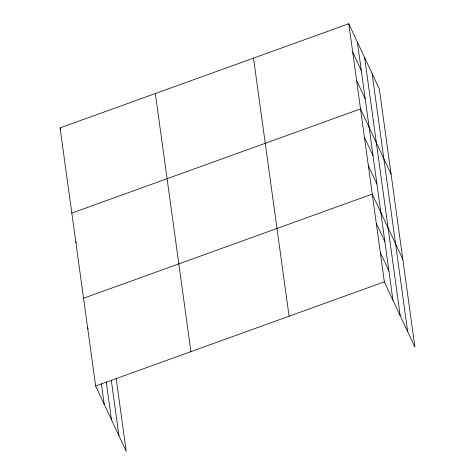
<?xml version="1.0" encoding="UTF-8"?>
<svg xmlns="http://www.w3.org/2000/svg" width="475" height="475" viewBox="0 0 475 475"><rect width="100%" height="100%" fill="white"/><g stroke="black" fill="none" stroke-linecap="round" stroke-linejoin="round"><path stroke-width="0.71" d="M116.138 378.124L126.213 451.25L95.647 385.997L60.076 127.9L348.787 23.75L379.353 89.003L414.924 347.1L384.358 281.841L348.787 23.75M71.814 213.073L360.525 108.923L391.091 174.177M83.552 298.247L372.263 194.091L402.83 259.344M95.647 385.997L384.358 281.841M352.699 52.143L361.279 70.454M356.612 80.53L365.192 98.842M364.438 137.311L373.017 155.628M368.351 165.704L376.93 184.015M376.295 223.345L384.875 241.656M380.327 252.593L388.906 270.904M60.076 127.9L60.687 129.212M75.727 241.466L76.338 242.773M87.584 327.495L88.196 328.801M372.097 73.512L407.669 331.609M364.622 57.552L400.193 315.649M357.366 42.061L392.938 300.158M253.507 58.122L289.085 316.213M155.349 93.533L190.92 351.625M111.298 380.184L118.958 435.759M106.24 381.775L111.482 419.799M101.407 383.836L104.227 404.308"/></g></svg>
